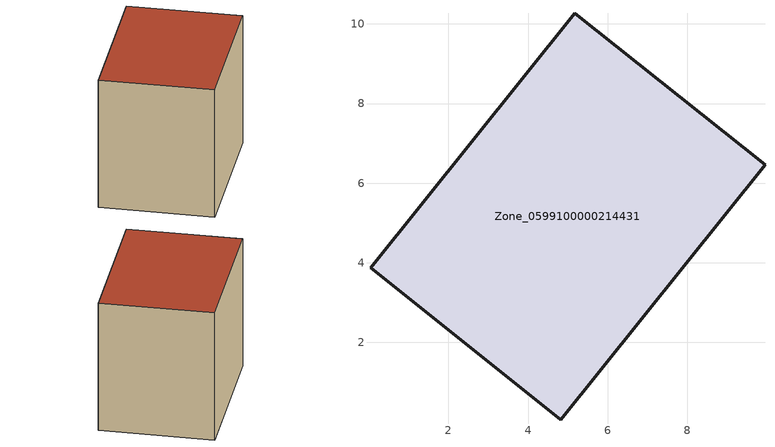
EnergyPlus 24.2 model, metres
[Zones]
Zone_0599100000214431
 floor ground (C_G): 5.17,10.27 9.95,6.46 4.83,0.06 0.04,3.87 z0.6
 wall outside (C_F): 5.17,10.27 0.04,3.87 4.83,0.06 9.95,6.46 5.17,10.27 z0.6:8.07
 roof outside (C_R): 9.95,6.46 5.17,10.27 0.04,3.87 4.83,0.06 z8.07
[BUILDING]
Pand.0599100000214431: North Axis=0; Terrain=City; Loads Convergence Tolerance Value=0.04; Temperature Convergence Tolerance Value=0.4; Solar Distribution=FullExterior; Maximum Number of Warmup Days=25; Minimum Number of Warmup Days=1
[Site:Location]
Rotterdam.The.Hague.AP_ZH_NLD Design_Conditions: Latitude=51.96; Longitude=4.45; Time Zone=1; Elevation=-4.5
[SITE:GROUNDTEMPERATURE:BUILDINGSURFACE]
18, 18, 18, 18, 18, 18, 18, 18, 18, 18, 18, 18
[MATERIAL] Thermal Absorptance=0.9; Solar Absorptance=0.7; Visible Absorptance=0.7
Name | Roughness | Thickness | Conductivity | Density | Specific Heat
G.TI.1965-1974 | MediumSmooth | 0.15 | 0.882353 | 540 | 1210
F.TI.1965-1974 | Rough | 0.3 | 0.697674 | 1920 | 840
R.TI.1965-1974 | MediumRough | 0.2 | 0.232558 | 1500 | 1000
[CONSTRUCTION]
C_G: G.TI.1965-1974
C_F: F.TI.1965-1974
C_R: R.TI.1965-1974
[ZONE]
Zone_0599100000214431: Type=1; Multiplier=1; Ceiling Height=Autocalculate; Volume=Autocalculate; Floor Area=autocalculate; Part of Total Floor Area=Yes
[ZONEINFILTRATION:DESIGNFLOWRATE]
Infil_Zone_0599100000214431: Zone or ZoneList or Space or SpaceList=Zone_0599100000214431; Schedule=AlwaysOn; Design Flow Rate Calculation Method=Flow/Area; Flow Rate per Floor Area=0.003; Constant Term Coefficient=1; Temperature Term Coefficient=0; Velocity Term Coefficient=0; Velocity Squared Term Coefficient=0
[HVACTEMPLATE:ZONE:IDEALLOADSAIRSYSTEM]
Zone_0599100000214431: Maximum Heating Supply Air Temperature=50; Minimum Cooling Supply Air Temperature=13; Maximum Heating Supply Air Humidity Ratio=0.0156; Minimum Cooling Supply Air Humidity Ratio=0.0077; Heating Limit=NoLimit; Cooling Limit=NoLimit; Dehumidification Control Type=ConstantSensibleHeatRatio; Cooling Sensible Heat Ratio=0.7; Dehumidification Setpoint=60; Humidification Control Type=None; Humidification Setpoint=30; Outdoor Air Method=None; Outdoor Air Flow Rate per Person=0.00944; Outdoor Air Flow Rate per Zone Floor Area=0; Outdoor Air Flow Rate per Zone=0; Demand Controlled Ventilation Type=None; Outdoor Air Economizer Type=NoEconomizer; Heat Recovery Type=None; Sensible Heat Recovery Effectiveness=0.7; Latent Heat Recovery Effectiveness=0.65
[ZONECONTROL:THERMOSTAT]
ThermostatControl_Zone_0599100000214431: Zone or ZoneList=Zone_0599100000214431; Control Type Schedule=DualSetpointControlType; Control 1=Thermostat_Zone_0599100000214431; Temperature Difference Between Cutout And Setpoint=0
[THERMOSTATSETPOINT:DUALSETPOINT]
Thermostat_Zone_0599100000214431: Heating Setpoint Temperature Schedule=HeatingSetpoint_Zone_0599100000214431; Cooling Setpoint Temperature Schedule=CoolingSetpoint_Zone_0599100000214431
[SCHEDULE:COMPACT]
HeatingSetpoint_Zone_0599100000214431: Through: 12/31, For: AllDays, Until: 24:00, 21
CoolingSetpoint_Zone_0599100000214431: Through: 12/31, For: AllDays, Until: 24:00, 24
DualSetpointControlType: Through: 12/31, For: AllDays, Until: 24:00, 4
AlwaysOn: Through: 12/31, For: AllDays, Until: 24:00, 1
